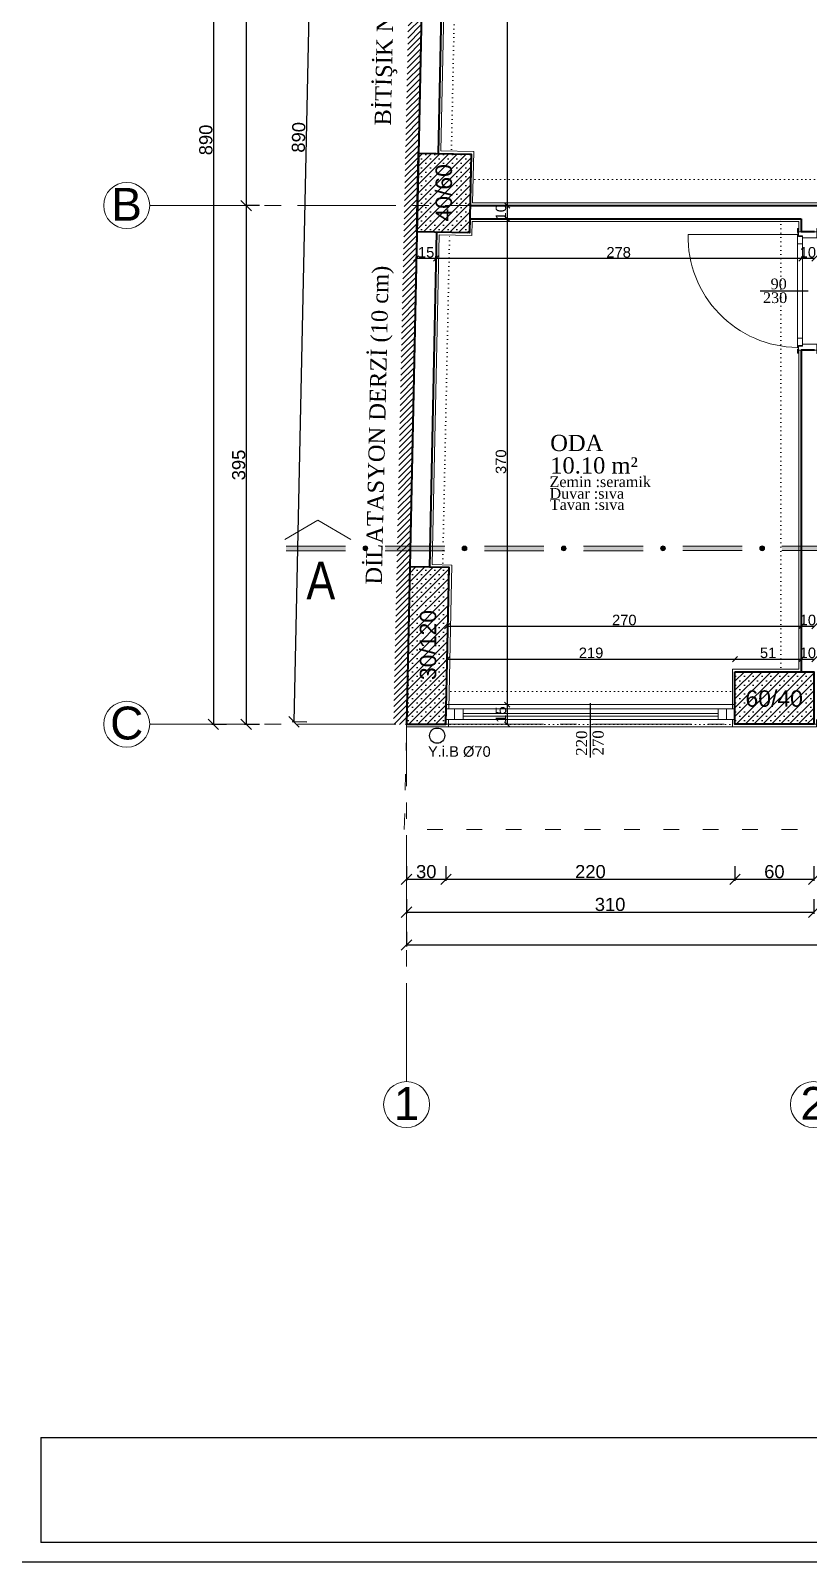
# Model space of a CAD drawing. Header units: centimetres. Extents: x 14449 to 53524, y -19051 to -10746.
# Drawn here: x 32712 to 33304, y -12946 to -11780 of the extents above; entities that cross this region are included whole.
import ezdxf

# ---------------------------------------------------------------- set-up
doc = ezdxf.new("R2010")
doc.units = ezdxf.units.CM
for name, pattern in [('ACAD_ISO03W100', [30, 12, -18]), ('CENTER2', [112.5, 75, -12.5, 12.5, -12.5]), ('DOT2', [3.175, 0, -3.175]), ('IZDUSUM1', [20, 7.5, -5, 7.5, 0]), ('SEMBOL1', [260, 200, -15, 30, -15])]:
    doc.linetypes.add(name, pattern=pattern)
doc.layers.add('Kapi_Pencere', color=7, linetype='Continuous')
for name, color, linetype, lineweight in [('P-AKS', 255, 'Continuous', 5), ('P-KİRİŞ', 130, 'DOT2', 5), ('P-KOLON', 255, 'Continuous', 35), ('P-TARAMA', 252, 'Continuous', 5), ('P-ÖLÇÜ DIŞ', 245, 'Continuous', 9), ('P-ÖLÇÜ İÇ', 243, 'Continuous', 0), ('rtm-cam', 141, 'Continuous', 9), ('rtm-duv tugla', 22, 'Continuous', 35), ('rtm-izdusum-üst ince', 8, 'IZDUSUM1', 5), ('rtm-kapı-ahsap', 35, 'Continuous', 13), ('rtm-mhl-yazı-malzeme', 7, 'Continuous', 13), ('rtm-pen-ahsap', 35, 'Continuous', 13), ('rtm-sembol balon baslik', 242, 'Continuous', 20), ('rtm-sembol kesit gör yazı', 7, 'Continuous', 20), ('rtm-sıva', 252, 'Continuous', 15), ('YG KULLANMA SOĞUK SUYU', 140, 'Continuous', 30), ('YG SOĞUK SU ÇAP', 140, 'Continuous', 25)]:
    doc.layers.add(name, color=color, linetype=linetype, lineweight=lineweight)
doc.styles.add('arial_1_18', font='arial.ttf', dxfattribs={"height": 0.2})
doc.styles.add('BASLIK', font='ARIALN.TTF')
doc.styles.get("Standard").update_dxf_attribs({"font": 'arial.ttf'})
doc.styles.add('ölçü', font='times.ttf', dxfattribs={"height": 10})
doc.dimstyles.new('DIŞ ÖLÇÜ', dxfattribs={"dimtxt": 10, "dimasz": 8, "dimexe": 1.25, "dimexo": 0.625, "dimtad": 1, "dimdec": 0, "dimtxsty": 'Standard', "dimblk": 'OBLIQUE', "dimcen": 2.5, "dimse1": 1, "dimse2": 1, "dimclrd": 256, "dimclrt": 256, "dimadec": 0, "dimazin": 0, "dimtfac": 1, "dimtdec": 0, "dimtmove": 0, "dimatfit": 3, "dimldrblk": 'OBLIQUE', "dimfxl": 1, "dimarcsym": 0})
doc.dimstyles.new('İÇ ÖLÇÜ', dxfattribs={"dimtxt": 8, "dimasz": 4, "dimexe": 1.25, "dimexo": 0.625, "dimtad": 1, "dimdec": 0, "dimtxsty": 'Standard', "dimblk": 'OBLIQUE', "dimcen": 2.5, "dimse1": 1, "dimse2": 1, "dimclrd": 256, "dimclrt": 256, "dimadec": 0, "dimazin": 0, "dimtfac": 1, "dimtdec": 0, "dimtmove": 1, "dimatfit": 3, "dimldrblk": 'OBLIQUE', "dimfxl": 1, "dimarcsym": 0})

# ---------------------------------------------------------------- blocks, each defined once
blk = doc.blocks.new('IKUTGK')
at = {"layer": 'P-KİRİŞ'}
for points in [[(34705.9, -7651.1), (34712.9, -7316.1)], [(34730.9, -7651.6), (34737.9, -7316.6)], [(34745.5, -7671.1), (35121.9, -7671.1)], [(34744.9, -7701.1), (34981.9, -7701.1)], [(34981.9, -8046.1), (34981.9, -7701.1)], [(34699.3, -7966.1), (34704.6, -7711.1)], [(34724.3, -7966.7), (34729.6, -7711.6)], [(34727.3, -8061.1), (34946.9, -8061.1)], [(34726.8, -8086.1), (34946.9, -8086.1)]]:
    blk.add_lwpolyline(points, dxfattribs=at)
blk = doc.blocks.new('YTHTHTY')
at = {"layer": 'P-TARAMA', "lineweight": -3}
h = blk.add_hatch(dxfattribs=at)
h.set_pattern_fill('SACNCR', color=256, scale=2, style=0)
h.paths.add_polyline_path([(30594.2, -9452.8), (30554.2, -9452), (30552.9, -9511.9), (30592.9, -9512.8)])
h = blk.add_hatch(dxfattribs=at)
h.set_pattern_fill('SACNCR', color=256, scale=2, style=0)
h.paths.add_polyline_path([(30545.1, -9886.9), (30575.1, -9886.9), (30577.6, -9767.6), (30547.6, -9767)])
h = blk.add_hatch(dxfattribs=at)
h.set_pattern_fill('SACNCR', color=256, scale=2, style=0)
h.paths.add_polyline_path([(30795.2, -9846.9), (30795.2, -9886.9), (30855.2, -9886.9), (30855.2, -9846.9)])
at = {"layer": 'P-KOLON', "linetype": 'Continuous'}
for points in [[(30554.2, -9452), (30594.2, -9452.8), (30592.9, -9512.8), (30552.9, -9511.9), (30554.2, -9452)], [(30545.1, -9886.9), (30575.1, -9886.9), (30577.6, -9767.6), (30547.6, -9767), (30545.1, -9886.9)]]:
    blk.add_lwpolyline(points, dxfattribs=at)
blk.add_lwpolyline([(30795.2, -9846.9), (30855.2, -9846.9), (30855.2, -9886.9), (30795.2, -9886.9)], close=True, dxfattribs=at)
at = {"layer": 'P-KOLON', "linetype": 'Continuous', "style": 'arial_1_18'}
for s, p in [('40/60', (30579.7, -9504.1)), ('30/120', (30567.7, -9853.3))]:
    blk.add_text(s, height=12.5, rotation=90, dxfattribs=at).set_placement(p)
blk.add_text('60/40', height=12.5, dxfattribs=at).set_placement((30803.2, -9873.6))
blk = doc.blocks.new('YTUJ7U')
at = {"layer": 'P-AKS', "linetype": 'CENTER2'}
blk.add_line((26030.5, -9962.6), (26030.5, -9690.5), dxfattribs=at)
for points in [[(25834.9, -9295.5), (29322.6, -9295.5)], [(25834.9, -9690.5), (29322.6, -9690.5)]]:
    blk.add_lwpolyline(points, dxfattribs=at)
at = {"layer": 'P-AKS', "linetype": 'Continuous'}
for centre in [(25817.4, -9295.5), (25817.4, -9690.5), (26030.5, -9980.1), (26340.3, -9980.1)]:
    blk.add_circle(centre, 17.5, dxfattribs=at)
at = {"layer": 'P-AKS', "linetype": 'Continuous', "style": 'arial_1_18'}
for s, p in [('B', (25805.7, -9307.1)), ('C', (25804.8, -9702.1)), ('1', (26020.8, -9991.8)), ('2', (26330.5, -9991.7))]:
    blk.add_text(s, height=25, dxfattribs=at).set_placement(p)
blk = doc.blocks.new('KAPI')
at = {"layer": 'rtm-kapı-ahsap'}
for p, q in [((8056.5, 304.7), (8056.5, 307.7)), ((8056.5, 307.7), (8057.4, 307.7)), ((8057.4, 304.7), (8056.5, 304.7)), ((8056.5, 303.3), (8056.5, 217.2)), ((8057.4, 303.3), (8056.5, 303.3)), ((8057.4, 307.7), (8057.4, 304.7)), ((8057.4, 305.3), (8057.4, 302.3)), ((8057.4, 305.3), (8071.4, 305.3)), ((8057.4, 301.8), (8057.4, 303.3)), ((8072.6, 307.8), (8071.4, 307.8)), ((8071.4, 307.8), (8071.4, 304.7)), ((8071.4, 300.8), (8071.4, 305.3)), ((8071.4, 304.7), (8072.6, 304.7)), ((8072.6, 304.7), (8072.6, 307.8)), ((8056.5, 296.2), (8060.3, 296.2)), ((8057.4, 302.3), (8060.4, 302.3)), ((8060.3, 301.8), (8057.4, 301.8)), ((8060.3, 218.7), (8060.3, 301.8)), ((8060.4, 302.3), (8060.4, 300.8)), ((8060.4, 300.8), (8071.4, 300.8)), ((8056.5, 224.3), (8060.3, 224.3)), ((7973.3, 217.2), (8056.5, 217.2)), ((8057.4, 217.2), (8056.5, 217.2)), ((8056.5, 215.8), (8056.5, 212.8)), ((8057.4, 215.8), (8056.5, 215.8)), ((8056.5, 212.8), (8057.4, 212.8)), ((8057.4, 218.7), (8057.4, 217.2)), ((8060.3, 218.7), (8057.4, 218.7)), ((8057.4, 218.2), (8060.4, 218.2)), ((8057.4, 215.3), (8057.4, 218.2)), ((8057.4, 212.8), (8057.4, 215.8)), ((8057.4, 215.3), (8071.4, 215.3)), ((8060.4, 218.2), (8060.4, 219.7)), ((8060.4, 219.7), (8071.4, 219.7)), ((8071.4, 219.7), (8071.4, 215.3)), ((8071.4, 215.8), (8072.6, 215.8)), ((8071.4, 212.7), (8071.4, 215.8)), ((8072.6, 212.7), (8071.4, 212.7)), ((8072.6, 215.8), (8072.6, 212.7))]:
    blk.add_line(p, q, dxfattribs=at)
at = {"layer": 'rtm-kapı-ahsap', "const_width": 0.388}
blk.add_lwpolyline([(8056.9, 216.3, 1), (8056.9, 216.9, 1)], format="xyb", close=True, dxfattribs=at)
at = {"layer": 'rtm-kapı-ahsap'}
blk.add_arc((8057.7, 218.8), 84.5, 90.8537, 181.0762, dxfattribs=at)
blk = doc.blocks.new('KK')
at = {"layer": 'rtm-sembol balon baslik', "linetype": 'SEMBOL1'}
for p in [(41231.3, 7543.2), (41283.8, 7543.2)]:
    blk.add_line(p, (41257.6, 7558.4), dxfattribs=at)
at = {"layer": 'rtm-sembol balon baslik'}
for p, q in [((41279.6, 7537.7), (41232.3, 7537.7)), ((41279.6, 7534), (41232.3, 7534)), ((41358.2, 7537.7), (41311, 7537.7)), ((41358.2, 7534), (41311, 7534)), ((41436.9, 7537.8), (41389.7, 7537.8)), ((41436.9, 7534.1), (41389.7, 7534.1)), ((41515.6, 7537.8), (41468.3, 7537.8)), ((41515.6, 7534.1), (41468.3, 7534.1)), ((41594.2, 7537.9), (41547, 7537.9)), ((41594.2, 7534.3), (41547, 7534.3)), ((41672.9, 7537.9), (41625.7, 7537.9)), ((41672.9, 7534.3), (41625.7, 7534.3)), ((41751.6, 7538.1), (41704.3, 7538.1)), ((41751.6, 7534.4), (41704.3, 7534.4))]:
    blk.add_line(p, q, dxfattribs=at)
at = {"layer": 'rtm-sembol balon baslik', "const_width": 1.9}
for points in [[(41294.3, 7536.1, 1), (41296.2, 7536.1, 1)], [(41373, 7536, 1), (41374.9, 7536, 1)], [(41451.7, 7536, 1), (41453.6, 7536, 1)], [(41530.3, 7536.1, 1), (41532.2, 7536.1, 1)], [(41609, 7536.1, 1), (41610.9, 7536.1, 1)], [(41687.7, 7536.2, 1), (41689.6, 7536.2, 1)]]:
    blk.add_lwpolyline(points, format="xyb", close=True, dxfattribs=at)
at = {"layer": 'rtm-sembol balon baslik'}
for centre in [(41295.3, 7536.1), (41373.9, 7536), (41452.6, 7536), (41531.3, 7536.1), (41610, 7536.1), (41688.6, 7536.2)]:
    blk.add_circle(centre, 1.9, dxfattribs=at)
for points in [[(41232.3, 7537.7), (41232.3, 7534), (41279.6, 7537.7), (41279.6, 7534)], [(41311, 7537.7), (41311, 7534), (41358.2, 7537.7), (41358.2, 7534)], [(41389.7, 7537.8), (41389.7, 7534.1), (41436.9, 7537.8), (41436.9, 7534.1)], [(41468.3, 7537.8), (41468.3, 7534.1), (41515.6, 7537.8), (41515.6, 7534.1)], [(41547, 7537.9), (41547, 7534.3), (41594.2, 7537.9), (41594.2, 7534.3)], [(41625.7, 7537.9), (41625.7, 7534.3), (41672.9, 7537.9), (41672.9, 7534.3)], [(41704.3, 7538.1), (41704.3, 7534.4), (41751.6, 7538.1), (41751.6, 7534.4)]]:
    blk.add_trace(points, dxfattribs=at)
blk = doc.blocks.new('_Oblique')
at = {"color": 0, "linetype": 'ByBlock', "lineweight": -2}
blk.add_line((-0.5, -0.5), (0.5, 0.5), dxfattribs=at)
blk = doc.blocks.new('*D4767')
at = {"layer": 'Defpoints', "color": 0, "transparency": 16777216}
for p in [(32889.6, -11418.1), (32875.7, -11913.1), (32889.6, -11913.1)]:
    blk.add_point(p, dxfattribs=at)
at = {"layer": 'P-ÖLÇÜ DIŞ', "color": 0, "lineweight": -2, "transparency": 16777216}
for p, q in [((32885.7, -11418.1), (32874.5, -11418.1)), ((32885.7, -11913.1), (32874.5, -11913.1))]:
    blk.add_line(p, q, dxfattribs=at)
at = {"layer": 'P-ÖLÇÜ DIŞ', "lineweight": -2, "transparency": 16777216}
blk.add_line((32875.7, -11418.1), (32875.7, -11913.1), dxfattribs=at)
at = {"layer": 'P-ÖLÇÜ DIŞ', "lineweight": -2, "transparency": 16777216, "xscale": 8, "yscale": 8, "zscale": 8}
for p, rotation in [((32875.7, -11418.1), 90), ((32875.7, -11913.1), 270)]:
    blk.add_blockref('_Oblique', p, dxfattribs=dict(at, rotation=rotation))
at = {"layer": 'P-ÖLÇÜ DIŞ', "transparency": 16777216, "insert": (32870, -11665.6), "char_height": 10, "attachment_point": 5, "rotation": 90}
blk.add_mtext('495', dxfattribs=at)
blk = doc.blocks.new('*D4768')
at = {"layer": 'Defpoints', "color": 0, "transparency": 16777216}
for p in [(32889.6, -11913.1), (32875.7, -12308.1), (32889.4, -12308.1)]:
    blk.add_point(p, dxfattribs=at)
at = {"layer": 'P-ÖLÇÜ DIŞ', "color": 0, "lineweight": -2, "transparency": 16777216}
for p, q in [((32885.7, -11913.1), (32874.5, -11913.1)), ((32885.7, -12308.1), (32874.5, -12308.1))]:
    blk.add_line(p, q, dxfattribs=at)
at = {"layer": 'P-ÖLÇÜ DIŞ', "lineweight": -2, "transparency": 16777216}
blk.add_line((32875.7, -11913.1), (32875.7, -12308.1), dxfattribs=at)
at = {"layer": 'P-ÖLÇÜ DIŞ', "lineweight": -2, "transparency": 16777216, "xscale": 8, "yscale": 8, "zscale": 8}
for p, rotation in [((32875.7, -11913.1), 90), ((32875.7, -12308.1), 270)]:
    blk.add_blockref('_Oblique', p, dxfattribs=dict(at, rotation=rotation))
at = {"layer": 'P-ÖLÇÜ DIŞ', "transparency": 16777216, "insert": (32870, -12110.6), "char_height": 10, "attachment_point": 5, "rotation": 90}
blk.add_mtext('395', dxfattribs=at)
blk = doc.blocks.new('*D4769')
at = {"layer": 'Defpoints', "color": 0, "transparency": 16777216}
for p in [(32864.6, -11418.1), (32850.7, -12308.1), (32864.6, -12308.1)]:
    blk.add_point(p, dxfattribs=at)
at = {"layer": 'P-ÖLÇÜ DIŞ', "color": 0, "lineweight": -2, "transparency": 16777216}
for p, q in [((32860.7, -11418.1), (32849.5, -11418.1)), ((32860.7, -12308.1), (32849.5, -12308.1))]:
    blk.add_line(p, q, dxfattribs=at)
at = {"layer": 'P-ÖLÇÜ DIŞ', "lineweight": -2, "transparency": 16777216}
blk.add_line((32850.7, -11418.1), (32850.7, -12308.1), dxfattribs=at)
at = {"layer": 'P-ÖLÇÜ DIŞ', "lineweight": -2, "transparency": 16777216, "xscale": 8, "yscale": 8, "zscale": 8}
for p, rotation in [((32850.7, -11418.1), 90), ((32850.7, -12308.1), 270)]:
    blk.add_blockref('_Oblique', p, dxfattribs=dict(at, rotation=rotation))
at = {"layer": 'P-ÖLÇÜ DIŞ', "transparency": 16777216, "insert": (32845, -11863.1), "char_height": 10, "attachment_point": 5, "rotation": 90}
blk.add_mtext('890', dxfattribs=at)
blk = doc.blocks.new('*D4770')
at = {"layer": 'Defpoints', "color": 0, "transparency": 16777216}
for p in [(32951.2, -11416.7), (32912, -12306.2), (32932.5, -12306.7)]:
    blk.add_point(p, dxfattribs=at)
at = {"layer": 'P-ÖLÇÜ DIŞ', "lineweight": -2, "transparency": 16777216}
blk.add_line((32930.7, -11416.2), (32912, -12306.2), dxfattribs=at)
at = {"layer": 'P-ÖLÇÜ DIŞ', "color": 0, "lineweight": -2, "transparency": 16777216}
for p, q in [((32940.7, -11416.5), (32929.4, -11416.2)), ((32921.9, -12306.5), (32910.7, -12306.2))]:
    blk.add_line(p, q, dxfattribs=at)
at = {"layer": 'P-ÖLÇÜ DIŞ', "lineweight": -2, "transparency": 16777216, "xscale": 8, "yscale": 8, "zscale": 8}
for p, rotation in [((32930.7, -11416.2), 88.79488001633197), ((32912, -12306.2), 268.7948800163319)]:
    blk.add_blockref('_Oblique', p, dxfattribs=dict(at, rotation=rotation))
at = {"layer": 'P-ÖLÇÜ DIŞ', "transparency": 16777216, "insert": (32915.6, -11861.1), "char_height": 10, "attachment_point": 5, "rotation": 88.7949}
blk.add_mtext('890', dxfattribs=at)
blk = doc.blocks.new('*D4785')
at = {"layer": 'Defpoints', "color": 0, "transparency": 16777216}
for p in [(32997.8, -12438.9), (33307.9, -12438.9), (33307.9, -12451.1)]:
    blk.add_point(p, dxfattribs=at)
at = {"layer": 'P-ÖLÇÜ DIŞ', "color": 0, "lineweight": -2, "transparency": 16777216}
for p, q in [((32997.8, -12441.1), (32997.8, -12452.3)), ((33307.9, -12441.1), (33307.9, -12452.3))]:
    blk.add_line(p, q, dxfattribs=at)
at = {"layer": 'P-ÖLÇÜ DIŞ', "lineweight": -2, "transparency": 16777216}
blk.add_line((32997.8, -12451.1), (33307.9, -12451.1), dxfattribs=at)
at = {"layer": 'P-ÖLÇÜ DIŞ', "lineweight": -2, "transparency": 16777216, "xscale": 8, "yscale": 8, "zscale": 8, "rotation": 180}
blk.add_blockref('_Oblique', (32997.8, -12451.1), dxfattribs=at)
at = {"layer": 'P-ÖLÇÜ DIŞ', "lineweight": -2, "transparency": 16777216, "xscale": 8, "yscale": 8, "zscale": 8}
blk.add_blockref('_Oblique', (33307.9, -12451.1), dxfattribs=at)
at = {"layer": 'P-ÖLÇÜ DIŞ', "transparency": 16777216, "insert": (33152.8, -12445.3), "char_height": 10, "attachment_point": 5}
blk.add_mtext('310', dxfattribs=at)
blk = doc.blocks.new('*D4786')
at = {"layer": 'Defpoints', "color": 0, "transparency": 16777216}
for p in [(32997.8, -12463.9), (36084.4, -12463.9), (36084.4, -12476.1)]:
    blk.add_point(p, dxfattribs=at)
at = {"layer": 'P-ÖLÇÜ DIŞ', "color": 0, "lineweight": -2, "transparency": 16777216}
for p, q in [((32997.8, -12466.1), (32997.8, -12477.3)), ((36084.4, -12466.1), (36084.4, -12477.3))]:
    blk.add_line(p, q, dxfattribs=at)
at = {"layer": 'P-ÖLÇÜ DIŞ', "lineweight": -2, "transparency": 16777216}
blk.add_line((32997.8, -12476.1), (36084.4, -12476.1), dxfattribs=at)
at = {"layer": 'P-ÖLÇÜ DIŞ', "lineweight": -2, "transparency": 16777216, "xscale": 8, "yscale": 8, "zscale": 8, "rotation": 180}
blk.add_blockref('_Oblique', (32997.8, -12476.1), dxfattribs=at)
at = {"layer": 'P-ÖLÇÜ DIŞ', "lineweight": -2, "transparency": 16777216, "xscale": 8, "yscale": 8, "zscale": 8}
blk.add_blockref('_Oblique', (36084.4, -12476.1), dxfattribs=at)
at = {"layer": 'P-ÖLÇÜ DIŞ', "transparency": 16777216, "insert": (34541.1, -12470.3), "char_height": 10, "attachment_point": 5}
blk.add_mtext('3087', dxfattribs=at)
blk = doc.blocks.new('*D4798')
at = {"layer": 'Defpoints', "color": 0, "transparency": 16777216}
for p in [(32997.8, -12413.9), (33027.8, -12413.9), (33027.8, -12426.1)]:
    blk.add_point(p, dxfattribs=at)
at = {"layer": 'P-ÖLÇÜ DIŞ', "color": 0, "lineweight": -2, "transparency": 16777216}
for p, q in [((32997.8, -12416.1), (32997.8, -12427.3)), ((33027.8, -12416.1), (33027.8, -12427.3))]:
    blk.add_line(p, q, dxfattribs=at)
at = {"layer": 'P-ÖLÇÜ DIŞ', "lineweight": -2, "transparency": 16777216}
blk.add_line((32997.8, -12426.1), (33027.8, -12426.1), dxfattribs=at)
at = {"layer": 'P-ÖLÇÜ DIŞ', "lineweight": -2, "transparency": 16777216, "xscale": 8, "yscale": 8, "zscale": 8, "rotation": 180}
blk.add_blockref('_Oblique', (32997.8, -12426.1), dxfattribs=at)
at = {"layer": 'P-ÖLÇÜ DIŞ', "lineweight": -2, "transparency": 16777216, "xscale": 8, "yscale": 8, "zscale": 8}
blk.add_blockref('_Oblique', (33027.8, -12426.1), dxfattribs=at)
at = {"layer": 'P-ÖLÇÜ DIŞ', "transparency": 16777216, "insert": (33012.8, -12420.3), "char_height": 10, "attachment_point": 5}
blk.add_mtext('30', dxfattribs=at)
blk = doc.blocks.new('*D4799')
at = {"layer": 'Defpoints', "color": 0, "transparency": 16777216}
for p in [(33027.8, -12413.9), (33247.9, -12413.9), (33247.9, -12426.1)]:
    blk.add_point(p, dxfattribs=at)
at = {"layer": 'P-ÖLÇÜ DIŞ', "color": 0, "lineweight": -2, "transparency": 16777216}
for p, q in [((33027.8, -12416.1), (33027.8, -12427.3)), ((33247.9, -12416.1), (33247.9, -12427.3))]:
    blk.add_line(p, q, dxfattribs=at)
at = {"layer": 'P-ÖLÇÜ DIŞ', "lineweight": -2, "transparency": 16777216}
blk.add_line((33027.8, -12426.1), (33247.9, -12426.1), dxfattribs=at)
at = {"layer": 'P-ÖLÇÜ DIŞ', "lineweight": -2, "transparency": 16777216, "xscale": 8, "yscale": 8, "zscale": 8, "rotation": 180}
blk.add_blockref('_Oblique', (33027.8, -12426.1), dxfattribs=at)
at = {"layer": 'P-ÖLÇÜ DIŞ', "lineweight": -2, "transparency": 16777216, "xscale": 8, "yscale": 8, "zscale": 8}
blk.add_blockref('_Oblique', (33247.9, -12426.1), dxfattribs=at)
at = {"layer": 'P-ÖLÇÜ DIŞ', "transparency": 16777216, "insert": (33137.8, -12420.3), "char_height": 10, "attachment_point": 5}
blk.add_mtext('220', dxfattribs=at)
blk = doc.blocks.new('*D4916')
at = {"layer": 'Defpoints', "color": 0, "transparency": 16777216}
for p in [(33247.9, -12413.9), (33307.9, -12410.7), (33307.9, -12426.1)]:
    blk.add_point(p, dxfattribs=at)
at = {"layer": 'P-ÖLÇÜ DIŞ', "color": 0, "lineweight": -2, "transparency": 16777216}
for p, q in [((33247.9, -12416.1), (33247.9, -12427.3)), ((33307.9, -12416.1), (33307.9, -12427.3))]:
    blk.add_line(p, q, dxfattribs=at)
at = {"layer": 'P-ÖLÇÜ DIŞ', "lineweight": -2, "transparency": 16777216}
blk.add_line((33247.9, -12426.1), (33307.9, -12426.1), dxfattribs=at)
at = {"layer": 'P-ÖLÇÜ DIŞ', "lineweight": -2, "transparency": 16777216, "xscale": 8, "yscale": 8, "zscale": 8, "rotation": 180}
blk.add_blockref('_Oblique', (33247.9, -12426.1), dxfattribs=at)
at = {"layer": 'P-ÖLÇÜ DIŞ', "lineweight": -2, "transparency": 16777216, "xscale": 8, "yscale": 8, "zscale": 8}
blk.add_blockref('_Oblique', (33307.9, -12426.1), dxfattribs=at)
at = {"layer": 'P-ÖLÇÜ DIŞ', "transparency": 16777216, "insert": (33277.9, -12420.3), "char_height": 10, "attachment_point": 5}
blk.add_mtext('60', dxfattribs=at)
blk = doc.blocks.new('*D4852')
at = {"layer": 'Defpoints', "color": 0, "lineweight": 30, "transparency": 16777216}
for p in [(33247.9, -12258.4), (33028.8, -12260.2), (33247.9, -12260.2)]:
    blk.add_point(p, dxfattribs=at)
at = {"layer": 'P-ÖLÇÜ İÇ', "lineweight": -2, "transparency": 16777216}
blk.add_line((33028.8, -12258.4), (33247.9, -12258.4), dxfattribs=at)
at = {"layer": 'P-ÖLÇÜ İÇ', "lineweight": -2, "transparency": 16777216, "xscale": 4, "yscale": 4, "zscale": 4, "rotation": 180}
blk.add_blockref('_Oblique', (33028.8, -12258.4), dxfattribs=at)
at = {"layer": 'P-ÖLÇÜ İÇ', "lineweight": -2, "transparency": 16777216, "xscale": 4, "yscale": 4, "zscale": 4}
blk.add_blockref('_Oblique', (33247.9, -12258.4), dxfattribs=at)
at = {"layer": 'P-ÖLÇÜ İÇ', "transparency": 16777216, "insert": (33138.3, -12253.7), "char_height": 8, "attachment_point": 5}
blk.add_mtext('219', dxfattribs=at)
blk = doc.blocks.new('*D4853')
at = {"layer": 'Defpoints', "color": 0, "lineweight": 30, "transparency": 16777216}
for p in [(33298.4, -12258.4), (33298.4, -12258.4), (33247.9, -12260.2)]:
    blk.add_point(p, dxfattribs=at)
at = {"layer": 'P-ÖLÇÜ İÇ', "lineweight": -2, "transparency": 16777216}
blk.add_line((33247.9, -12258.4), (33298.4, -12258.4), dxfattribs=at)
at = {"layer": 'P-ÖLÇÜ İÇ', "lineweight": -2, "transparency": 16777216, "xscale": 4, "yscale": 4, "zscale": 4, "rotation": 180}
blk.add_blockref('_Oblique', (33247.9, -12258.4), dxfattribs=at)
at = {"layer": 'P-ÖLÇÜ İÇ', "lineweight": -2, "transparency": 16777216, "xscale": 4, "yscale": 4, "zscale": 4}
blk.add_blockref('_Oblique', (33298.4, -12258.4), dxfattribs=at)
at = {"layer": 'P-ÖLÇÜ İÇ', "transparency": 16777216, "insert": (33273.1, -12253.7), "char_height": 8, "attachment_point": 5}
blk.add_mtext('51', dxfattribs=at)
blk = doc.blocks.new('*D4854')
at = {"layer": 'Defpoints', "color": 0, "lineweight": 30, "transparency": 16777216}
for p in [(33308.4, -12258.4), (33298.4, -12263.7), (33308.4, -12263.7)]:
    blk.add_point(p, dxfattribs=at)
at = {"layer": 'P-ÖLÇÜ İÇ', "lineweight": -2, "transparency": 16777216}
blk.add_line((33298.4, -12258.4), (33308.4, -12258.4), dxfattribs=at)
at = {"layer": 'P-ÖLÇÜ İÇ', "lineweight": -2, "transparency": 16777216, "xscale": 4, "yscale": 4, "zscale": 4, "rotation": 180}
blk.add_blockref('_Oblique', (33298.4, -12258.4), dxfattribs=at)
at = {"layer": 'P-ÖLÇÜ İÇ', "lineweight": -2, "transparency": 16777216, "xscale": 4, "yscale": 4, "zscale": 4}
blk.add_blockref('_Oblique', (33308.4, -12258.4), dxfattribs=at)
at = {"layer": 'P-ÖLÇÜ İÇ', "transparency": 16777216, "insert": (33303.4, -12253.7), "char_height": 8, "attachment_point": 5}
blk.add_mtext('10', dxfattribs=at)
blk = doc.blocks.new('*D4713')
at = {"layer": 'Defpoints', "color": 0, "lineweight": 30, "transparency": 16777216}
for p in [(33028.8, -12235.2), (33298.4, -12233.4), (33298.4, -12235.2)]:
    blk.add_point(p, dxfattribs=at)
at = {"layer": 'P-ÖLÇÜ İÇ', "lineweight": -2, "transparency": 16777216}
blk.add_line((33028.8, -12233.4), (33298.4, -12233.4), dxfattribs=at)
at = {"layer": 'P-ÖLÇÜ İÇ', "lineweight": -2, "transparency": 16777216, "xscale": 4, "yscale": 4, "zscale": 4, "rotation": 180}
blk.add_blockref('_Oblique', (33028.8, -12233.4), dxfattribs=at)
at = {"layer": 'P-ÖLÇÜ İÇ', "lineweight": -2, "transparency": 16777216, "xscale": 4, "yscale": 4, "zscale": 4}
blk.add_blockref('_Oblique', (33298.4, -12233.4), dxfattribs=at)
at = {"layer": 'P-ÖLÇÜ İÇ', "transparency": 16777216, "insert": (33163.6, -12228.7), "char_height": 8, "attachment_point": 5}
blk.add_mtext('270', dxfattribs=at)
blk = doc.blocks.new('*D4714')
at = {"layer": 'Defpoints', "color": 0, "lineweight": 30, "transparency": 16777216}
for p in [(33308.4, -12233.4), (33298.4, -12238.7), (33308.4, -12238.7)]:
    blk.add_point(p, dxfattribs=at)
at = {"layer": 'P-ÖLÇÜ İÇ', "lineweight": -2, "transparency": 16777216}
blk.add_line((33298.4, -12233.4), (33308.4, -12233.4), dxfattribs=at)
at = {"layer": 'P-ÖLÇÜ İÇ', "lineweight": -2, "transparency": 16777216, "xscale": 4, "yscale": 4, "zscale": 4, "rotation": 180}
blk.add_blockref('_Oblique', (33298.4, -12233.4), dxfattribs=at)
at = {"layer": 'P-ÖLÇÜ İÇ', "lineweight": -2, "transparency": 16777216, "xscale": 4, "yscale": 4, "zscale": 4}
blk.add_blockref('_Oblique', (33308.4, -12233.4), dxfattribs=at)
at = {"layer": 'P-ÖLÇÜ İÇ', "transparency": 16777216, "insert": (33303.4, -12228.7), "char_height": 8, "attachment_point": 5}
blk.add_mtext('10', dxfattribs=at)
blk = doc.blocks.new('*D4886')
at = {"layer": 'Defpoints', "color": 0, "lineweight": 30, "transparency": 16777216}
for p in [(33074.4, -11418.1), (33074.4, -11913.1), (33074.4, -11913.1)]:
    blk.add_point(p, dxfattribs=at)
at = {"layer": 'P-ÖLÇÜ İÇ', "lineweight": -2, "transparency": 16777216}
blk.add_line((33074.4, -11418.1), (33074.4, -11913.1), dxfattribs=at)
at = {"layer": 'P-ÖLÇÜ İÇ', "lineweight": -2, "transparency": 16777216, "xscale": 4, "yscale": 4, "zscale": 4}
for p, rotation in [((33074.4, -11418.1), 90), ((33074.4, -11913.1), 270)]:
    blk.add_blockref('_Oblique', p, dxfattribs=dict(at, rotation=rotation))
at = {"layer": 'P-ÖLÇÜ İÇ', "transparency": 16777216, "insert": (33069.7, -11665.6), "char_height": 8, "attachment_point": 5, "rotation": 90}
blk.add_mtext('495', dxfattribs=at)
blk = doc.blocks.new('*D4887')
at = {"layer": 'Defpoints', "color": 0, "lineweight": 30, "transparency": 16777216}
for p in [(33074.4, -11913.1), (33074.4, -11923.1), (33074.4, -11923.1)]:
    blk.add_point(p, dxfattribs=at)
at = {"layer": 'P-ÖLÇÜ İÇ', "lineweight": -2, "transparency": 16777216}
blk.add_line((33074.4, -11913.1), (33074.4, -11923.1), dxfattribs=at)
at = {"layer": 'P-ÖLÇÜ İÇ', "lineweight": -2, "transparency": 16777216, "xscale": 4, "yscale": 4, "zscale": 4}
for p, rotation in [((33074.4, -11913.1), 90), ((33074.4, -11923.1), 270)]:
    blk.add_blockref('_Oblique', p, dxfattribs=dict(at, rotation=rotation))
at = {"layer": 'P-ÖLÇÜ İÇ', "transparency": 16777216, "insert": (33069.7, -11918.1), "char_height": 8, "attachment_point": 5, "rotation": 90}
blk.add_mtext('10', dxfattribs=at)
blk = doc.blocks.new('*D4888')
at = {"layer": 'Defpoints', "color": 0, "lineweight": 30, "transparency": 16777216}
for p in [(33074.4, -11923.1), (33074.3, -12293.1), (33074.4, -12293.1)]:
    blk.add_point(p, dxfattribs=at)
at = {"layer": 'P-ÖLÇÜ İÇ', "lineweight": -2, "transparency": 16777216}
blk.add_line((33074.4, -11923.1), (33074.4, -12293.1), dxfattribs=at)
at = {"layer": 'P-ÖLÇÜ İÇ', "lineweight": -2, "transparency": 16777216, "xscale": 4, "yscale": 4, "zscale": 4}
for p, rotation in [((33074.4, -11923.1), 90), ((33074.4, -12293.1), 270)]:
    blk.add_blockref('_Oblique', p, dxfattribs=dict(at, rotation=rotation))
at = {"layer": 'P-ÖLÇÜ İÇ', "transparency": 16777216, "insert": (33069.7, -12108.1), "char_height": 8, "attachment_point": 5, "rotation": 90}
blk.add_mtext('370', dxfattribs=at)
blk = doc.blocks.new('*D4889')
at = {"layer": 'Defpoints', "color": 0, "lineweight": 30, "transparency": 16777216}
for p in [(33074.3, -12293.1), (33073.6, -12308.1), (33074.4, -12308.1)]:
    blk.add_point(p, dxfattribs=at)
at = {"layer": 'P-ÖLÇÜ İÇ', "lineweight": -2, "transparency": 16777216}
blk.add_line((33074.4, -12293.1), (33074.4, -12308.1), dxfattribs=at)
at = {"layer": 'P-ÖLÇÜ İÇ', "lineweight": -2, "transparency": 16777216, "xscale": 4, "yscale": 4, "zscale": 4}
for p, rotation in [((33074.4, -12293.1), 90), ((33074.4, -12308.1), 270)]:
    blk.add_blockref('_Oblique', p, dxfattribs=dict(at, rotation=rotation))
at = {"layer": 'P-ÖLÇÜ İÇ', "transparency": 16777216, "insert": (33069.7, -12300.6), "char_height": 8, "attachment_point": 5, "rotation": 90}
blk.add_mtext('15', dxfattribs=at)
blk = doc.blocks.new('*D4763')
at = {"layer": 'Defpoints', "color": 0, "lineweight": 30, "transparency": 16777216}
for p in [(33298.4, -11953.4), (33298.4, -11953.5), (33308.4, -11953.5)]:
    blk.add_point(p, dxfattribs=at)
at = {"layer": 'P-ÖLÇÜ İÇ', "lineweight": -2, "transparency": 16777216}
blk.add_line((33308.4, -11953.4), (33298.4, -11953.4), dxfattribs=at)
at = {"layer": 'P-ÖLÇÜ İÇ', "lineweight": -2, "transparency": 16777216, "xscale": 4, "yscale": 4, "zscale": 4, "rotation": 180}
blk.add_blockref('_Oblique', (33298.4, -11953.4), dxfattribs=at)
at = {"layer": 'P-ÖLÇÜ İÇ', "lineweight": -2, "transparency": 16777216, "xscale": 4, "yscale": 4, "zscale": 4}
blk.add_blockref('_Oblique', (33308.4, -11953.4), dxfattribs=at)
at = {"layer": 'P-ÖLÇÜ İÇ', "transparency": 16777216, "insert": (33303.4, -11948.7), "char_height": 8, "attachment_point": 5}
blk.add_mtext('10', dxfattribs=at)
blk = doc.blocks.new('*D4914')
at = {"layer": 'Defpoints', "color": 0, "lineweight": 30, "transparency": 16777216}
for p in [(33020.2, -11952.9), (33020.2, -11953.4), (33298.4, -11953.5)]:
    blk.add_point(p, dxfattribs=at)
at = {"layer": 'P-ÖLÇÜ İÇ', "lineweight": -2, "transparency": 16777216}
blk.add_line((33298.4, -11953.4), (33020.2, -11953.4), dxfattribs=at)
at = {"layer": 'P-ÖLÇÜ İÇ', "lineweight": -2, "transparency": 16777216, "xscale": 4, "yscale": 4, "zscale": 4, "rotation": 180}
blk.add_blockref('_Oblique', (33020.2, -11953.4), dxfattribs=at)
at = {"layer": 'P-ÖLÇÜ İÇ', "lineweight": -2, "transparency": 16777216, "xscale": 4, "yscale": 4, "zscale": 4}
blk.add_blockref('_Oblique', (33298.4, -11953.4), dxfattribs=at)
at = {"layer": 'P-ÖLÇÜ İÇ', "transparency": 16777216, "insert": (33159.3, -11948.7), "char_height": 8, "attachment_point": 5}
blk.add_mtext('278', dxfattribs=at)
blk = doc.blocks.new('*D4915')
at = {"layer": 'Defpoints', "color": 0, "lineweight": 30, "transparency": 16777216}
for p in [(33005.2, -11953), (33005.2, -11953.4), (33020.2, -11952.9)]:
    blk.add_point(p, dxfattribs=at)
at = {"layer": 'P-ÖLÇÜ İÇ', "lineweight": -2, "transparency": 16777216}
blk.add_line((33020.2, -11953.4), (33005.2, -11953.4), dxfattribs=at)
at = {"layer": 'P-ÖLÇÜ İÇ', "lineweight": -2, "transparency": 16777216, "xscale": 4, "yscale": 4, "zscale": 4, "rotation": 180}
blk.add_blockref('_Oblique', (33005.2, -11953.4), dxfattribs=at)
at = {"layer": 'P-ÖLÇÜ İÇ', "lineweight": -2, "transparency": 16777216, "xscale": 4, "yscale": 4, "zscale": 4}
blk.add_blockref('_Oblique', (33020.2, -11953.4), dxfattribs=at)
at = {"layer": 'P-ÖLÇÜ İÇ', "transparency": 16777216, "insert": (33012.7, -11948.7), "char_height": 8, "attachment_point": 5}
blk.add_mtext('15', dxfattribs=at)

msp = doc.modelspace()

# ---------------------------------------------------------------- hatches: boundary and pattern name
at = {"layer": 'rtm-sıva'}
h = msp.add_hatch(dxfattribs=at)
h.set_pattern_fill('ANSI31', color=256)
h.set_pattern_definition([(45, (2147.6103, -2211.9978), (-2.24506403, 2.24506403), [])])
h.paths.add_polyline_path([(33016.5, -11418.1), (33006.5, -11417.7), (32987.8, -12308.1), (32997.8, -12308.1)])

# ---------------------------------------------------------------- linework, layer by layer
at = {"color": 2, "lineweight": 25}
for p, q in [((32719.3, -12851.2), (36371.4, -12851.2)), ((32719.3, -12851.2), (32719.3, -12931.2)), ((36371.4, -12931.2), (32719.3, -12931.2))]:
    msp.add_line(p, q, dxfattribs=at)
msp.add_lwpolyline([(53524.4, -12946.2), (16573.4, -12946.2)], dxfattribs=at)
at = {"layer": 'Kapi_Pencere', "linetype": 'Continuous', "lineweight": 25}
msp.add_line((33267, -11978.1), (33303.6, -11978.1), dxfattribs=at)
at = {"layer": 'Kapi_Pencere', "linetype": 'Continuous'}
msp.add_line((33137.9, -12333.3), (33137.9, -12292.1), dxfattribs=at)
at = {"layer": 'rtm-cam'}
msp.add_line((33040.9, -12302), (33235, -12302), dxfattribs=at)
at = {"layer": 'rtm-duv tugla'}
for p, q in [((33014, -11538), (33000.3, -12188.1)), ((33028.9, -11538.3), (33021.9, -11873.4)), ((33046.1, -11913.1), (33322.9, -11913.1)), ((33045.9, -11923.1), (33298.4, -11923.1)), ((33298.4, -11923.1), (33298.4, -11933.1)), ((33020.6, -11933.4), (33015.3, -12188.4)), ((33308.4, -11933.1), (33298.4, -11933.1)), ((33298.4, -12023.1), (33298.4, -12268.1)), ((33308.4, -12023.1), (33298.4, -12023.1))]:
    msp.add_line(p, q, dxfattribs=at)
at = {"layer": 'rtm-pen-ahsap'}
for p, q in [((33247.7, -12293.1), (33028, -12293.1)), ((33034.4, -12296.3), (33034.4, -12304.3)), ((33040.9, -12296.3), (33040.9, -12304.3)), ((33239.2, -12296.3), (33040.9, -12296.3)), ((33235, -12299.8), (33040.9, -12299.8)), ((33235, -12304.3), (33040.9, -12304.3)), ((33235, -12296.3), (33235, -12304.3)), ((33241.5, -12296.3), (33241.5, -12304.3)), ((33030, -12310.1), (33245.7, -12310.1))]:
    msp.add_line(p, q, dxfattribs=at)
for points in [[(33040.9, -12296.3), (33028, -12296.3), (33028, -12304.3), (33040.9, -12304.3)], [(33235, -12296.3), (33247.9, -12296.3), (33247.9, -12304.3), (33235, -12304.3)]]:
    msp.add_lwpolyline(points, dxfattribs=at)
at = {"layer": 'rtm-sıva'}
for points in [[(33068.5, -11416.1), (33068.5, -11420.1), (33048.4, -11420.1), (33045.9, -11540.7), (33030.9, -11540.4), (33023.9, -11871.4), (33048.9, -11871.9), (33048.1, -11911.1), (33322.9, -11911.1)], [(33296.4, -11933.1), (33296.4, -11925.1), (33047.8, -11925.1), (33047.6, -11935.9), (33022.6, -11935.4), (33017.3, -12186.4), (33032.3, -12186.8), (33030, -12296.4)], [(33245.9, -12296.3), (33245.9, -12266.1), (33296.4, -12266.1), (33296.4, -12023.1)], [(32997.8, -12310.1), (33029.8, -12310.1), (33029.8, -12304.3)], [(33245.9, -12304.3), (33245.9, -12310.1), (33309.9, -12310.1), (33309.9, -12304.3)]]:
    msp.add_lwpolyline(points, dxfattribs=at)
at = {"layer": 'rtm-sıva', "linetype": 'ACAD_ISO03W100'}
msp.add_lwpolyline([(34105.4, -12308.1), (34105.4, -12388.1), (32996.1, -12388.1), (32997.8, -12308.1)], dxfattribs=at)
at = {"layer": 'YG KULLANMA SOĞUK SUYU', "color": 3, "lineweight": 25}
msp.add_circle((33021.1, -12316.7), 5.81, dxfattribs=at)

# ---------------------------------------------------------------- block references
at = {"layer": 'rtm-izdusum-üst ince', "xscale": 0.9599999999972852, "yscale": 0.9599999999972852, "zscale": 0.9599999999972852}
msp.add_blockref('KK', (-6677, -19408.7), dxfattribs=at)
at = {"layer": 'rtm-kapı-ahsap', "lineweight": 30, "xscale": -1, "rotation": 180}
msp.add_blockref('KAPI', (25238.9, -11717.8), dxfattribs=at)
at = {"layer": 'rtm-sıva'}
for name, p in [('YTUJ7U', (6967.3, -2617.5)), ('YTHTHTY', (2452.7, -2421.1)), ('IKUTGK', (-1699, -4222))]:
    msp.add_blockref(name, p, dxfattribs=at)

# ---------------------------------------------------------------- texts
at = {"layer": 'Kapi_Pencere', "linetype": 'Continuous', "lineweight": 25, "style": 'ölçü'}
for s, p in [('90', (33275, -11976.8)), ('230', (33269.2, -11987.3))]:
    msp.add_text(s, height=8.16, rotation=0.0847, dxfattribs=at).set_placement(p)
at = {"layer": 'Kapi_Pencere', "style": 'ölçü'}
for s, p in [('220', (33135.3, -12332)), ('270', (33147.9, -12331.8))]:
    msp.add_text(s, height=8.47, rotation=90, dxfattribs=at).set_placement(p)
at = {"layer": 'rtm-mhl-yazı-malzeme', "lineweight": 30, "style": 'ölçü'}
for s, p in [('BİTİŞİK NİZAM', (32985.8, -11852.2)), ('DİLATASYON DERZİ (10 cm)', (32978.9, -12201.8))]:
    msp.add_text(s, height=12.346, rotation=88.7386, dxfattribs=at).set_placement(p)
for s, p in [('ODA', (33107.2, -12100)), ('10.10 m²', (33107.2, -12117.1))]:
    msp.add_text(s, height=12.35, dxfattribs=at).set_placement(p)
at = {"layer": 'rtm-mhl-yazı-malzeme', "style": 'ölçü'}
for s, p in [('Zemin :seramik', (33106.7, -12127.4)), ('Duvar :sıva', (33106.7, -12136.3)), ('Tavan :sıva', (33107, -12144.8))]:
    msp.add_text(s, height=8.1, dxfattribs=at).set_placement(p)
at = {"layer": 'rtm-sembol kesit gör yazı', "style": 'BASLIK'}
msp.add_text('A', height=28.8, dxfattribs=at).set_placement((32921.5, -12213))
at = {"layer": 'YG SOĞUK SU ÇAP', "color": 5, "lineweight": 25}
msp.add_text(' Y.i.B %%C70', height=7.994, rotation=0.0297, dxfattribs=at).set_placement((33011, -12332.8))

# ---------------------------------------------------------------- dimensions: what is measured, and where the dimension line sits
at = {"layer": 'P-ÖLÇÜ DIŞ'}
for base, p1, p2, override, picture, middle in [((32850.7, -12308.1), (32864.6, -11418.1), (32864.6, -12308.1), {"dimse1": 0, "dimse2": 0, "dimfxl": 10, "dimfxlon": 1}, '*D4769', (32845, -11863.1)), ((32875.7, -11913.1), (32889.6, -11418.1), (32889.6, -11913.1), {"dimse1": 0, "dimse2": 0, "dimfxl": 10, "dimfxlon": 1}, '*D4767', (32870, -11665.6)), ((32875.7, -12308.1), (32889.6, -11913.1), (32889.4, -12308.1), {"dimse1": 0, "dimse2": 0, "dimtmove": 1, "dimfxl": 10, "dimfxlon": 1}, '*D4768', (32870, -12110.6))]:
    dim = msp.add_linear_dim(base=base, p1=p1, p2=p2, angle=90, dimstyle='DIŞ ÖLÇÜ', override=override, dxfattribs=at)
    dim.commit()
    dim.dimension.update_dxf_attribs({"geometry": picture, "text_midpoint": middle})
dim = msp.add_aligned_dim(p1=(32951.2, -11416.7), p2=(32932.5, -12306.7), distance=-20.5, dimstyle='DIŞ ÖLÇÜ', override={"dimse1": 0, "dimse2": 0, "dimfxl": 10, "dimfxlon": 1}, dxfattribs=at)
dim.commit()
dim.dimension.update_dxf_attribs({"geometry": '*D4770', "text_midpoint": (32915.6, -11861.1)})
for base, p1, p2, override, picture, middle in [((33027.8, -12426.1), (32997.8, -12413.9), (33027.8, -12413.9), {"dimse1": 0, "dimse2": 0, "dimfxl": 10, "dimfxlon": 1}, '*D4798', (33012.8, -12420.3)), ((33247.9, -12426.1), (33027.8, -12413.9), (33247.9, -12413.9), {"dimse1": 0, "dimse2": 0, "dimfxl": 10, "dimfxlon": 1}, '*D4799', (33137.8, -12420.3)), ((33307.9, -12426.1), (33247.9, -12413.9), (33307.9, -12410.7), {"dimse1": 0, "dimse2": 0, "dimtmove": 1, "dimfxl": 10, "dimfxlon": 1}, '*D4916', (33277.9, -12420.3)), ((33307.9, -12451.1), (32997.8, -12438.9), (33307.9, -12438.9), {"dimse1": 0, "dimse2": 0, "dimfxl": 10, "dimfxlon": 1}, '*D4785', (33152.8, -12445.3)), ((36084.4, -12476.1), (32997.8, -12463.9), (36084.4, -12463.9), {"dimse1": 0, "dimse2": 0, "dimfxl": 10, "dimfxlon": 1}, '*D4786', (34541.1, -12470.3))]:
    dim = msp.add_linear_dim(base=base, p1=p1, p2=p2, dimstyle='DIŞ ÖLÇÜ', override=override, dxfattribs=at)
    dim.commit()
    dim.dimension.update_dxf_attribs({"geometry": picture, "text_midpoint": middle})
at = {"layer": 'P-ÖLÇÜ İÇ'}
for base, p1, p2, picture, middle in [((33074.4, -11913.1), (33074.4, -11418.1), (33074.4, -11913.1), '*D4886', (33069.7, -11665.6)), ((33074.4, -12293.1), (33074.4, -11923.1), (33074.3, -12293.1), '*D4888', (33069.7, -12108.1)), ((33074.4, -12308.1), (33074.3, -12293.1), (33073.6, -12308.1), '*D4889', (33069.7, -12300.6))]:
    dim = msp.add_linear_dim(base=base, p1=p1, p2=p2, angle=90, dimstyle='İÇ ÖLÇÜ', dxfattribs=at)
    dim.commit()
    dim.dimension.update_dxf_attribs({"geometry": picture, "text_midpoint": middle})
dim = msp.add_linear_dim(base=(33074.4, -11923.1), p1=(33074.4, -11913.1), p2=(33074.4, -11923.1), angle=90, dimstyle='İÇ ÖLÇÜ', dxfattribs=at)
dim.commit()
dim.dimension.update_dxf_attribs({"geometry": '*D4887', "text_midpoint": (33074.4, -11918.1), "dimtype": 160})
for base, p1, p2, picture, middle in [((33005.2, -11953.4), (33020.2, -11952.9), (33005.2, -11953), '*D4915', (33012.7, -11948.7)), ((33020.2, -11953.4), (33298.4, -11953.5), (33020.2, -11952.9), '*D4914', (33159.3, -11948.7)), ((33298.4, -12233.4), (33028.8, -12235.2), (33298.4, -12235.2), '*D4713', (33163.6, -12228.7)), ((33247.9, -12258.4), (33028.8, -12260.2), (33247.9, -12260.2), '*D4852', (33138.3, -12253.7)), ((33298.3947487, -12258.36741), (33247.8947486, -12260.1839854), (33298.3947487, -12258.36741), '*D4853', (33273.1447486, -12253.6578261))]:
    dim = msp.add_linear_dim(base=base, p1=p1, p2=p2, dimstyle='İÇ ÖLÇÜ', dxfattribs=at)
    dim.commit()
    dim.dimension.update_dxf_attribs({"geometry": picture, "text_midpoint": middle})
for base, p1, p2, picture, middle in [((33298.4, -11953.4), (33308.4, -11953.5), (33298.4, -11953.5), '*D4763', (33303.4, -11953.4)), ((33308.4, -12233.4), (33298.4, -12238.7), (33308.4, -12238.7), '*D4714', (33303.4, -12233.4)), ((33308.4, -12258.4), (33298.4, -12263.7), (33308.4, -12263.7), '*D4854', (33303.4, -12258.4))]:
    dim = msp.add_linear_dim(base=base, p1=p1, p2=p2, dimstyle='İÇ ÖLÇÜ', dxfattribs=at)
    dim.commit()
    dim.dimension.update_dxf_attribs({"geometry": picture, "text_midpoint": middle, "dimtype": 160})

doc.saveas('drawing.dxf')
